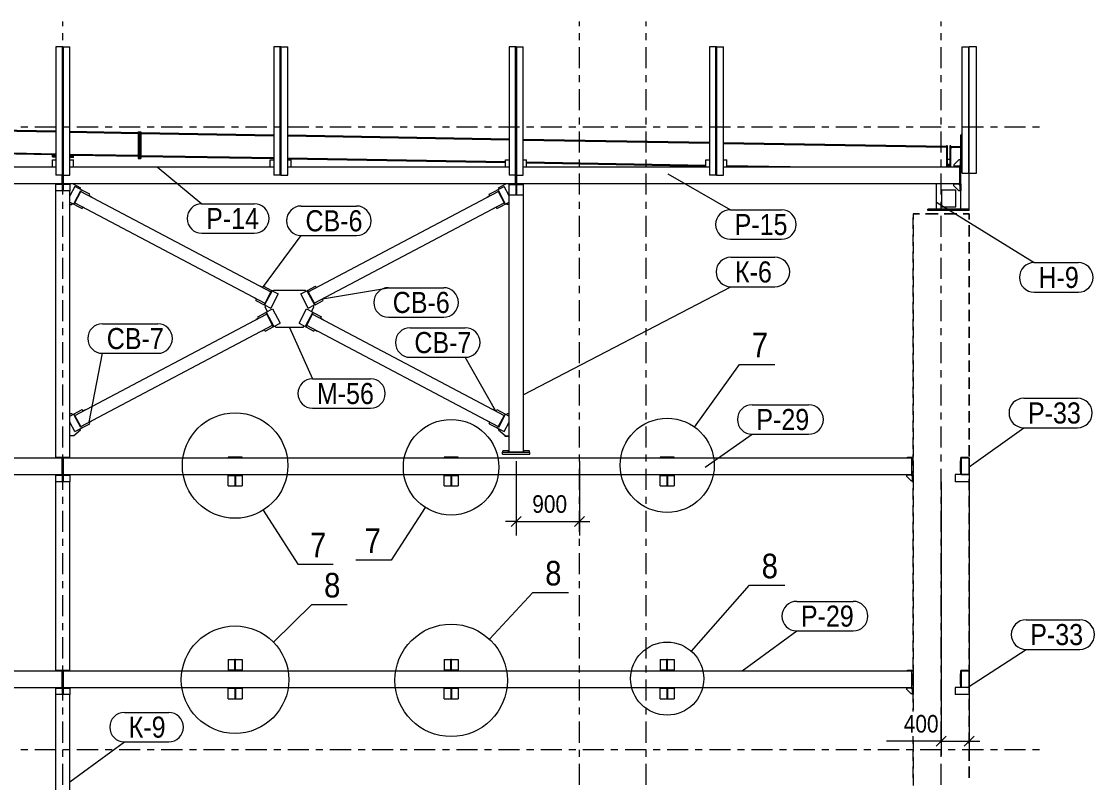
# Model space of a CAD drawing. Header units: millimetres. Extents: x -423 to 766, y -621 to 220.
# Drawn here: x -165.8 to -13.1, y -424.9 to -316.6 of the extents above; entities that cross this region are included whole.
import ezdxf

# ---------------------------------------------------------------- set-up
doc = ezdxf.new("R2010")
doc.units = ezdxf.units.MM
doc.linetypes.add('XKITLINE00', pattern=[0])
doc.linetypes.add('XKITLINE03', pattern=[6, 3, -1, 1, -1])
for name, color, linetype, lineweight in [('DetailSymbol', 3, 'Continuous', 0), ('Part', 2, 'Continuous', 0), ('PartMark', 3, 'Continuous', 0), ('ReferenceModel', 1, 'Continuous', 0), ('S-GRID', 1, 'Continuous', 0), ('Z-DIMENSIONS', 1, 'Continuous', 0), ('Текст', 3, 'Continuous', 0)]:
    doc.layers.add(name, color=color, linetype=linetype, lineweight=lineweight)
doc.styles.add('GOST type A', font='ARIAL.TTF')

msp = doc.modelspace()

# ---------------------------------------------------------------- linework, layer by layer
at = {"layer": 'DetailSymbol', "linetype": 'XKITLINE00', "lineweight": 0}
for p, q in [((-70, -374.32), (-63.61, -365.39)), ((-63.61, -365.39), (-58.56, -365.39)), ((-131.38, -386.13), (-126.48, -393.85)), ((-108.33, -385.75), (-113.16, -393.25)), ((-126.48, -393.85), (-121.43, -393.85)), ((-113.16, -393.25), (-118.21, -393.25)), ((-70.46, -406.22), (-62.2, -396.84)), ((-62.2, -396.84), (-57.15, -396.84)), ((-99.2, -404.51), (-93.01, -397.86)), ((-93.01, -397.86), (-87.96, -397.86)), ((-129.94, -404.92), (-124.48, -399.57)), ((-124.48, -399.57), (-119.43, -399.57))]:
    msp.add_line(p, q, dxfattribs=at)
for centre, radius in [((-135.4, -379.8), 7.5), ((-104.65, -380.04), 6.8), ((-73.9, -379.76), 6.7), ((-135.4, -410.27), 7.65), ((-104.65, -410.37), 8), ((-73.9, -410.12), 5.2)]:
    msp.add_circle(centre, radius, dxfattribs=at)
at = {"layer": 'Part', "linetype": 'XKITLINE00', "lineweight": 0}
for p, q in [((-159.9, -320.19), (-160.9, -320.19)), ((-160.9, -320.19), (-160.9, -338.49)), ((-159.98, -338.49), (-159.98, -320.19)), ((-159.9, -320.19), (-159.9, -338.49)), ((-159.9, -338.49), (-159.9, -320.19)), ((-159.9, -320.19), (-158.9, -320.19)), ((-159.82, -338.49), (-159.82, -320.19)), ((-158.9, -338.49), (-158.9, -320.19)), ((-128.9, -320.19), (-129.9, -320.19)), ((-129.9, -320.19), (-129.9, -338.49)), ((-128.98, -338.49), (-128.98, -320.19)), ((-128.9, -338.49), (-128.9, -320.19)), ((-128.9, -320.19), (-127.9, -320.19)), ((-128.9, -320.19), (-128.9, -338.49)), ((-128.82, -338.49), (-128.82, -320.19)), ((-127.9, -338.49), (-127.9, -320.19)), ((-95.4, -320.19), (-96.4, -320.19)), ((-96.4, -320.19), (-96.4, -338.49)), ((-95.48, -338.49), (-95.48, -320.19)), ((-95.4, -338.49), (-95.4, -320.19)), ((-95.4, -320.19), (-94.4, -320.19)), ((-95.4, -320.19), (-95.4, -338.49)), ((-95.32, -338.49), (-95.32, -320.19)), ((-94.4, -338.49), (-94.4, -320.19)), ((-66.9, -320.19), (-67.9, -320.19)), ((-67.9, -320.19), (-67.9, -338.49)), ((-66.98, -338.49), (-66.98, -320.19)), ((-66.9, -338.49), (-66.9, -320.19)), ((-66.9, -320.19), (-65.9, -320.19)), ((-66.9, -320.19), (-66.9, -338.49)), ((-66.82, -338.49), (-66.82, -320.19)), ((-65.9, -338.49), (-65.9, -320.19)), ((-31.9, -338.19), (-31.9, -320.19)), ((-31.9, -320.19), (-30.9, -320.19)), ((-30.98, -338.19), (-30.98, -320.19)), ((-30.9, -338.19), (-30.9, -320.19)), ((-29.9, -320.19), (-30.9, -320.19)), ((-29.9, -338.19), (-29.9, -320.19)), ((-189.9, -331.61), (-160.9, -332.16)), ((-189.9, -331.75), (-160.9, -332.3)), ((-158.9, -332.2), (-149.2, -332.38)), ((-158.9, -332.34), (-149.2, -332.52)), ((-149.2, -332.28), (-149.21, -336.08)), ((-149.2, -332.28), (-149, -332.28)), ((-149, -332.28), (-149.01, -336.08)), ((-149, -332.28), (-149.01, -336.08)), ((-149, -332.28), (-148.8, -332.28)), ((-148.8, -332.28), (-148.81, -336.08)), ((-148.8, -332.39), (-129.9, -332.71)), ((-148.8, -332.53), (-129.9, -332.85)), ((-127.9, -332.75), (-96.4, -333.29)), ((-127.9, -332.89), (-96.4, -333.43)), ((-32.1, -343.29), (-32.1, -332.73)), ((-32.1, -332.73), (-31.9, -332.73)), ((-31.9, -332.69), (-32.05, -332.69)), ((-32.05, -332.69), (-32.05, -332.73)), ((-159.9, -332.95), (-159.9, -332.94)), ((-95.4, -333.83), (-95.4, -333.82)), ((-94.4, -333.33), (-67.9, -333.78)), ((-94.4, -333.47), (-67.9, -333.92)), ((-65.9, -333.82), (-34.16, -334.36)), ((-65.9, -333.96), (-34.16, -334.5)), ((-34, -334.29), (-34.16, -334.29)), ((-34.16, -334.29), (-34.16, -337.29)), ((-34, -337.29), (-34, -334.29)), ((-33.52, -334.29), (-33.68, -334.29)), ((-33.68, -334.29), (-33.68, -337.29)), ((-33.52, -337.29), (-33.52, -334.29)), ((-33.52, -334.39), (-32.1, -334.39)), ((-189.9, -334.87), (-160.9, -335.42)), ((-189.9, -335.01), (-161.4, -335.55)), ((-161.4, -335.71), (-161.4, -335.55)), ((-161.4, -335.55), (-160.9, -335.56)), ((-161.4, -335.71), (-161.4, -335.71)), ((-161.4, -335.87), (-161.4, -335.71)), ((-161.4, -335.71), (-160.9, -335.72)), ((-161.4, -335.87), (-160.9, -335.88)), ((-158.9, -335.46), (-149.21, -335.64)), ((-158.9, -335.6), (-158.4, -335.61)), ((-158.9, -335.76), (-158.4, -335.77)), ((-158.9, -335.92), (-158.4, -335.93)), ((-158.41, -335.77), (-158.4, -335.61)), ((-158.4, -335.61), (-149.21, -335.78)), ((-158.4, -335.93), (-158.4, -335.77)), ((-148.81, -335.65), (-129.9, -335.97)), ((-148.81, -335.79), (-129.9, -336.11)), ((-33.52, -334.67), (-33.32, -334.47)), ((-33.52, -334.47), (-32.1, -334.47)), ((-189.9, -337.29), (-160.9, -337.29)), ((-161.4, -336.29), (-160.9, -336.29)), ((-161.4, -337.29), (-161.4, -336.29)), ((-161.4, -337.29), (-160.9, -337.29)), ((-158.9, -336.29), (-158.4, -336.29)), ((-158.9, -337.29), (-158.4, -337.29)), ((-158.9, -337.29), (-129.9, -337.29)), ((-158.4, -337.29), (-158.4, -336.29)), ((-149.21, -336.08), (-149.01, -336.08)), ((-149.01, -336.08), (-148.81, -336.08)), ((-130.4, -336.29), (-129.9, -336.29)), ((-130.4, -337.29), (-130.4, -336.29)), ((-130.4, -337.29), (-129.9, -337.29)), ((-127.9, -336.01), (-96.9, -336.54)), ((-127.9, -336.15), (-96.9, -336.68)), ((-127.9, -336.29), (-127.4, -336.29)), ((-127.9, -337.29), (-96.4, -337.29)), ((-127.9, -337.29), (-127.4, -337.29)), ((-127.4, -337.29), (-127.4, -336.29)), ((-96.91, -337), (-96.9, -336.84)), ((-96.9, -337), (-96.91, -337)), ((-96.9, -336.29), (-96.4, -336.29)), ((-96.9, -337.29), (-96.9, -336.29)), ((-96.9, -336.84), (-96.9, -336.72)), ((-96.9, -336.84), (-96.9, -336.84)), ((-96.9, -336.84), (-96.9, -336.84)), ((-96.9, -337.29), (-96.4, -337.29)), ((-94.4, -336.29), (-93.9, -336.29)), ((-94.4, -337.29), (-67.9, -337.29)), ((-94.4, -337.29), (-93.9, -337.29)), ((-93.9, -337.29), (-93.9, -336.29)), ((-93.9, -336.59), (-68.4, -337.03)), ((-93.9, -336.73), (-68.4, -337.17)), ((-68.4, -336.29), (-67.9, -336.29)), ((-68.4, -337.29), (-68.4, -336.29)), ((-68.4, -337.29), (-67.9, -337.29)), ((-65.9, -336.29), (-65.4, -336.29)), ((-65.9, -337.29), (-65.4, -337.29)), ((-65.9, -337.29), (-32.24, -337.29)), ((-65.4, -337.29), (-65.4, -336.29)), ((-65.4, -337.09), (-53.4, -337.29)), ((-65.4, -337.23), (-61.52, -337.29)), ((-34, -336.19), (-33.68, -336.19)), ((-34, -337.29), (-34, -336.89)), ((-34, -336.89), (-33.92, -336.89)), ((-33.92, -336.89), (-33.76, -336.89)), ((-33.92, -336.89), (-33.92, -337.29)), ((-33.92, -337.29), (-33.92, -336.99)), ((-33.92, -336.99), (-33.76, -336.99)), ((-33.76, -337.29), (-33.76, -336.89)), ((-33.76, -336.89), (-33.68, -336.89)), ((-33.76, -336.99), (-33.76, -337.29)), ((-33.68, -336.89), (-33.68, -337.29)), ((-32.38, -336.29), (-33.1, -337.01)), ((-33.1, -337.01), (-33.1, -337.21)), ((-32.18, -337.21), (-33.1, -337.21)), ((-33.1, -337.21), (-33.1, -337.29)), ((-33.1, -337.29), (-32.1, -337.29)), ((-32.18, -336.29), (-32.38, -336.29)), ((-32.33, -337.21), (-32.18, -337.06)), ((-32.24, -339.69), (-32.24, -337.29)), ((-32.2, -337.34), (-32.24, -337.34)), ((-32.2, -339.64), (-32.2, -337.34)), ((-32.1, -336.29), (-32.18, -336.29)), ((-32.18, -336.29), (-32.18, -337.21)), ((-32.1, -337.29), (-32.1, -336.29)), ((-159.9, -338.49), (-160.9, -338.49)), ((-159.99, -339.69), (-159.99, -338.49)), ((-159.95, -338.49), (-159.95, -339.65)), ((-159.9, -338.49), (-158.9, -338.49)), ((-159.85, -338.49), (-159.85, -339.65)), ((-159.81, -339.69), (-159.81, -338.49)), ((-128.9, -338.49), (-129.9, -338.49)), ((-128.9, -338.49), (-127.9, -338.49)), ((-95.4, -338.49), (-96.4, -338.49)), ((-95.49, -339.69), (-95.49, -338.49)), ((-95.45, -338.49), (-95.45, -339.65)), ((-95.4, -338.49), (-94.4, -338.49)), ((-95.35, -338.49), (-95.35, -339.65)), ((-95.31, -339.69), (-95.31, -338.49)), ((-66.9, -338.49), (-67.9, -338.49)), ((-66.9, -338.49), (-65.9, -338.49)), ((-32.2, -338.39), (-32.1, -338.39)), ((-31.9, -338.19), (-30.9, -338.19)), ((-30.9, -343.29), (-30.9, -338.19)), ((-30.9, -338.19), (-29.9, -338.19)), ((-159.99, -339.69), (-231.81, -339.69)), ((-160.9, -340.69), (-160.9, -339.69)), ((-160.9, -339.77), (-158.9, -339.77)), ((-159.95, -339.65), (-159.99, -339.65)), ((-159.99, -339.69), (-159.81, -339.69)), ((-159.95, -340.57), (-159.95, -339.77)), ((-159.95, -339.97), (-159.85, -339.97)), ((-159.85, -340.57), (-159.95, -340.57)), ((-159.85, -339.65), (-159.81, -339.65)), ((-159.85, -339.77), (-159.85, -340.57)), ((-95.49, -339.69), (-159.81, -339.69)), ((-158.9, -339.69), (-158.9, -340.69)), ((-158.19, -340.07), (-158.9, -341.42)), ((-158.45, -339.69), (-157.39, -340.27)), ((-156.08, -341.18), (-158.19, -340.07)), ((-157.48, -340.45), (-157.39, -340.27)), ((-99.22, -341.18), (-97.12, -340.07)), ((-97.92, -340.27), (-96.86, -339.69)), ((-97.82, -340.44), (-97.92, -340.27)), ((-96.4, -341.42), (-97.12, -340.07)), ((-96.4, -341.29), (-96.4, -339.69)), ((-96.4, -339.79), (-94.4, -339.79)), ((-95.45, -339.65), (-95.49, -339.65)), ((-95.49, -339.69), (-95.31, -339.69)), ((-95.45, -339.79), (-95.45, -341.29)), ((-95.45, -339.79), (-95.35, -339.79)), ((-95.45, -340.09), (-95.35, -340.09)), ((-95.35, -339.65), (-95.31, -339.65)), ((-95.35, -339.79), (-95.35, -341.29)), ((-32.24, -339.69), (-95.31, -339.69)), ((-94.4, -339.69), (-94.4, -341.29)), ((-35.58, -343.29), (-35.58, -339.69)), ((-33.1, -339.77), (-33.1, -339.69)), ((-33.1, -339.69), (-32.1, -339.69)), ((-32.18, -339.77), (-33.1, -339.77)), ((-33.1, -339.97), (-33.1, -339.77)), ((-32.38, -340.69), (-33.1, -339.97)), ((-32.18, -339.92), (-32.33, -339.77)), ((-32.24, -339.64), (-32.2, -339.64)), ((-32.18, -340.69), (-32.18, -339.77)), ((-32.1, -339.69), (-32.1, -340.69)), ((-158.9, -340.69), (-160.9, -340.69)), ((-160.9, -378.61), (-160.9, -340.69)), ((-158.9, -378.61), (-158.9, -340.69)), ((-158.31, -342.44), (-157.37, -340.67)), ((-158.24, -342.48), (-157.3, -340.71)), ((-157.37, -340.67), (-157.3, -340.71)), ((-157.35, -340.8), (-130.32, -355.09)), ((-156.2, -341.41), (-156.18, -341.37)), ((-156.18, -341.37), (-156.08, -341.18)), ((-156.18, -341.37), (-155.83, -341.56)), ((-155.83, -341.56), (-155.85, -341.59)), ((-124.98, -355.09), (-97.95, -340.8)), ((-99.12, -341.37), (-99.48, -341.56)), ((-99.46, -341.59), (-99.48, -341.56)), ((-99.12, -341.37), (-99.22, -341.18)), ((-99.1, -341.4), (-99.12, -341.37)), ((-97.93, -340.67), (-98, -340.71)), ((-98, -340.71), (-97.07, -342.48)), ((-97.93, -340.67), (-97, -342.44)), ((-96.4, -341.29), (-95.45, -341.29)), ((-96.4, -377.89), (-96.4, -341.29)), ((-95.45, -341.29), (-95.35, -341.29)), ((-95.35, -341.29), (-94.4, -341.29)), ((-94.4, -341.29), (-94.4, -377.89)), ((-34.84, -340.59), (-34.84, -342.99)), ((-32.84, -340.59), (-34.84, -340.59)), ((-32.84, -342.99), (-32.84, -340.59)), ((-32.18, -340.69), (-32.38, -340.69)), ((-32.1, -340.69), (-32.18, -340.69)), ((-158.9, -342.3), (-157.16, -343.22)), ((-158.9, -342.66), (-158.65, -342.66)), ((-158.65, -342.66), (-158.55, -342.48)), ((-158.31, -342.44), (-158.24, -342.48)), ((-158.19, -342.39), (-131.16, -356.68)), ((-157.16, -343.22), (-157.06, -343.03)), ((-157.04, -343), (-157.06, -343.03)), ((-157.06, -343.03), (-156.71, -343.22)), ((-156.71, -343.22), (-156.69, -343.18)), ((-124.14, -356.68), (-97.11, -342.39)), ((-98.6, -343.22), (-98.62, -343.18)), ((-98.24, -343.03), (-98.6, -343.22)), ((-98.24, -343.03), (-98.26, -342.99)), ((-98.15, -343.22), (-98.24, -343.03)), ((-98.15, -343.22), (-96.4, -342.29)), ((-97, -342.44), (-97.07, -342.48)), ((-96.66, -342.65), (-96.75, -342.48)), ((-96.4, -342.65), (-96.66, -342.65)), ((-36.78, -343.49), (-36.78, -343.29)), ((-30.9, -343.29), (-36.78, -343.29)), ((-30.9, -343.49), (-36.78, -343.49)), ((-34.84, -342.99), (-32.84, -342.99)), ((-32.1, -343.29), (-30.9, -343.29)), ((-30.9, -343.49), (-30.9, -343.29)), ((-131.83, -354.3), (-131.81, -354.26)), ((-131.45, -354.45), (-131.81, -354.26)), ((-131.45, -354.45), (-131.35, -354.26)), ((-131.35, -354.26), (-130.21, -354.87)), ((-125.1, -354.87), (-123.95, -354.26)), ((-123.85, -354.45), (-123.95, -354.26)), ((-123.85, -354.45), (-123.5, -354.26)), ((-123.5, -354.26), (-123.48, -354.3)), ((-131.47, -354.48), (-131.45, -354.45)), ((-130.21, -354.87), (-131.28, -356.9)), ((-130.13, -354.91), (-131.21, -356.94)), ((-129.25, -355.37), (-130.33, -357.41)), ((-130.13, -354.91), (-130.21, -354.87)), ((-130.13, -354.91), (-129.25, -355.37)), ((-129.96, -355), (-129.86, -354.82)), ((-129.86, -354.82), (-125.44, -354.82)), ((-126.05, -355.37), (-125.17, -354.91)), ((-124.98, -357.41), (-126.05, -355.37)), ((-125.35, -355), (-125.44, -354.82)), ((-125.1, -354.87), (-125.17, -354.91)), ((-125.17, -354.91), (-124.09, -356.94)), ((-125.1, -354.87), (-124.02, -356.9)), ((-123.83, -354.48), (-123.85, -354.45)), ((-132.69, -355.92), (-132.67, -355.89)), ((-132.33, -356.11), (-132.69, -355.92)), ((-132.43, -356.29), (-132.33, -356.11)), ((-132.43, -356.29), (-131.28, -356.9)), ((-132.33, -356.11), (-132.31, -356.07)), ((-131.21, -356.94), (-131.28, -356.9)), ((-131.21, -356.94), (-130.33, -357.41)), ((-131.13, -357.21), (-131.03, -357.03)), ((-131.13, -357.23), (-131.13, -357.21)), ((-130.78, -357.88), (-131.13, -357.23)), ((-124.98, -357.41), (-124.09, -356.94)), ((-124.52, -357.88), (-124.18, -357.23)), ((-124.18, -357.21), (-124.27, -357.03)), ((-124.18, -357.23), (-124.18, -357.21)), ((-124.02, -356.9), (-124.09, -356.94)), ((-124.02, -356.9), (-122.87, -356.29)), ((-122.99, -356.07), (-122.97, -356.11)), ((-122.97, -356.11), (-122.62, -355.92)), ((-122.87, -356.29), (-122.97, -356.11)), ((-122.62, -355.92), (-122.64, -355.89)), ((-158.19, -372.65), (-130.92, -358.23)), ((-132.08, -358.8), (-132.44, -358.99)), ((-132.18, -358.61), (-131.03, -358.01)), ((-132.08, -358.8), (-132.18, -358.61)), ((-132.06, -358.84), (-132.08, -358.8)), ((-130.96, -357.97), (-131.03, -358.01)), ((-131.03, -358.01), (-129.96, -360.04)), ((-130.96, -357.97), (-130.08, -357.5)), ((-130.96, -357.97), (-129.89, -360)), ((-130.08, -357.5), (-129, -359.54)), ((-126.3, -359.54), (-125.23, -357.5)), ((-124.34, -357.97), (-125.42, -360)), ((-124.27, -358.01), (-125.35, -360.04)), ((-125.23, -357.5), (-124.34, -357.97)), ((-124.39, -358.23), (-97.11, -372.65)), ((-124.27, -358.01), (-124.34, -357.97)), ((-124.27, -358.01), (-123.12, -358.61)), ((-123.24, -358.84), (-123.22, -358.8)), ((-123.22, -358.8), (-123.12, -358.61)), ((-123.22, -358.8), (-122.87, -358.99)), ((-157.35, -374.24), (-130.07, -359.82)), ((-132.42, -359.02), (-132.44, -358.99)), ((-131.2, -360.46), (-131.22, -360.43)), ((-131.11, -360.65), (-129.96, -360.04)), ((-129.89, -360), (-129.96, -360.04)), ((-129.89, -360), (-129, -359.54)), ((-129.59, -360.13), (-129.71, -359.91)), ((-125.71, -360.13), (-129.59, -360.13)), ((-126.3, -359.54), (-125.42, -360)), ((-125.71, -360.13), (-125.6, -359.91)), ((-125.35, -360.04), (-125.42, -360)), ((-125.35, -360.04), (-124.2, -360.65)), ((-125.23, -359.82), (-97.95, -374.24)), ((-124.08, -360.43), (-124.1, -360.46)), ((-122.87, -358.99), (-122.89, -359.02)), ((-131.56, -360.65), (-131.58, -360.61)), ((-131.2, -360.46), (-131.56, -360.65)), ((-131.11, -360.65), (-131.2, -360.46)), ((-124.2, -360.65), (-124.1, -360.46)), ((-124.1, -360.46), (-123.75, -360.65)), ((-123.75, -360.65), (-123.73, -360.61)), ((-158.9, -372.75), (-157.16, -371.82)), ((-158.9, -372.39), (-158.65, -372.39)), ((-158.55, -372.56), (-158.65, -372.39)), ((-158.31, -372.6), (-158.24, -372.56)), ((-157.37, -374.37), (-158.31, -372.6)), ((-157.3, -374.33), (-158.24, -372.56)), ((-157.06, -372.01), (-157.16, -371.82)), ((-157.06, -372.01), (-156.71, -371.82)), ((-157.04, -372.04), (-157.06, -372.01)), ((-156.71, -371.82), (-156.69, -371.86)), ((-98.62, -371.86), (-98.6, -371.82)), ((-98.24, -372.01), (-98.6, -371.82)), ((-98.26, -372.05), (-98.24, -372.01)), ((-98.24, -372.01), (-98.15, -371.82)), ((-98.15, -371.82), (-96.4, -372.75)), ((-97.07, -372.56), (-98, -374.33)), ((-97, -372.6), (-97.93, -374.37)), ((-97, -372.6), (-97.07, -372.56)), ((-96.75, -372.56), (-96.66, -372.39)), ((-96.66, -372.39), (-96.4, -372.39)), ((-158.19, -374.97), (-158.9, -373.62)), ((-158.19, -374.97), (-156.08, -373.86)), ((-156.2, -373.64), (-156.18, -373.67)), ((-156.18, -373.67), (-155.83, -373.48)), ((-156.08, -373.86), (-156.18, -373.67)), ((-155.83, -373.48), (-155.85, -373.45)), ((-99.48, -373.48), (-99.46, -373.45)), ((-99.12, -373.67), (-99.48, -373.48)), ((-99.22, -373.86), (-99.12, -373.67)), ((-99.22, -373.86), (-97.12, -374.97)), ((-99.12, -373.67), (-99.1, -373.64)), ((-97.12, -374.97), (-96.4, -373.62)), ((-158.36, -375.57), (-158.9, -375.57)), ((-157.39, -374.77), (-158.36, -375.57)), ((-157.39, -374.77), (-157.48, -374.6)), ((-157.37, -374.37), (-157.3, -374.33)), ((-97.93, -374.37), (-98, -374.33)), ((-97.92, -374.77), (-97.82, -374.6)), ((-96.94, -375.57), (-97.92, -374.77)), ((-96.94, -375.65), (-96.94, -375.57)), ((-96.94, -375.57), (-96.4, -375.57)), ((-96.4, -375.65), (-96.94, -375.65)), ((-231.81, -378.69), (-159.99, -378.69)), ((-160.9, -378.69), (-160.9, -378.61)), ((-160.9, -378.61), (-158.9, -378.61)), ((-159.99, -378.69), (-159.81, -378.69)), ((-159.99, -381.09), (-159.99, -378.69)), ((-159.95, -378.73), (-159.99, -378.73)), ((-159.95, -381.05), (-159.95, -378.73)), ((-159.85, -378.73), (-159.85, -381.05)), ((-159.85, -378.73), (-159.81, -378.73)), ((-159.81, -381.09), (-159.81, -378.69)), ((-159.81, -378.69), (-39.1, -378.69)), ((-158.9, -378.69), (-158.9, -378.61)), ((-134.4, -378.61), (-136.4, -378.61)), ((-136.4, -378.61), (-136.4, -378.69)), ((-134.4, -378.69), (-134.4, -378.61)), ((-103.65, -378.61), (-105.65, -378.61)), ((-105.65, -378.61), (-105.65, -378.69)), ((-103.65, -378.69), (-103.65, -378.61)), ((-97.35, -378.19), (-97.35, -377.89)), ((-97.35, -377.89), (-93.45, -377.89)), ((-97.35, -378.19), (-93.45, -378.19)), ((-97.3, -377.89), (-97.3, -377.69)), ((-96.5, -377.69), (-97.3, -377.69)), ((-96.5, -377.89), (-96.5, -377.69)), ((-94.4, -377.89), (-96.4, -377.89)), ((-94.3, -377.89), (-94.3, -377.69)), ((-93.5, -377.69), (-94.3, -377.69)), ((-93.5, -377.89), (-93.5, -377.69)), ((-93.45, -378.19), (-93.45, -377.89)), ((-72.9, -378.61), (-74.9, -378.61)), ((-74.9, -378.61), (-74.9, -378.69)), ((-72.9, -378.69), (-72.9, -378.61)), ((-39.7, -378.69), (-39.7, -378.61)), ((-39.7, -378.61), (-38.9, -378.61)), ((-39.1, -378.69), (-38.9, -378.69)), ((-39.1, -381.09), (-39.1, -378.69)), ((-39.06, -378.73), (-39.1, -378.73)), ((-39.06, -381.05), (-39.06, -378.73)), ((-38.9, -378.69), (-38.9, -378.61)), ((-32.1, -378.61), (-31.1, -378.61)), ((-32.1, -378.61), (-32.1, -378.69)), ((-32.1, -378.69), (-31.1, -378.69)), ((-32.1, -379.14), (-32.1, -378.69)), ((-30.94, -378.73), (-32.06, -378.73)), ((-32.06, -378.73), (-32.06, -381.05)), ((-31.1, -378.61), (-31.1, -378.69)), ((-31.1, -378.69), (-30.9, -378.69)), ((-30.94, -381.05), (-30.94, -378.73)), ((-30.9, -378.69), (-30.9, -381.09)), ((-39.06, -379.14), (-38.9, -379.14)), ((-38.9, -379.14), (-38.9, -380.64)), ((-32.1, -379.14), (-32.18, -379.14)), ((-32.18, -379.14), (-32.18, -380.64)), ((-32.1, -380.64), (-32.1, -379.14)), ((-231.81, -381.09), (-159.99, -381.09)), ((-160.9, -382.09), (-160.9, -381.09)), ((-160.9, -381.17), (-158.9, -381.17)), ((-159.99, -381.05), (-159.95, -381.05)), ((-159.99, -381.09), (-159.81, -381.09)), ((-159.95, -381.97), (-159.95, -381.17)), ((-159.95, -381.37), (-159.85, -381.37)), ((-159.85, -381.05), (-159.81, -381.05)), ((-159.85, -381.17), (-159.85, -381.97)), ((-159.81, -381.09), (-39.1, -381.09)), ((-158.9, -381.09), (-158.9, -382.09)), ((-136.4, -382.69), (-136.4, -381.09)), ((-136.4, -381.19), (-134.4, -381.19)), ((-135.45, -381.19), (-135.45, -382.69)), ((-135.45, -381.19), (-135.35, -381.19)), ((-135.45, -381.49), (-135.35, -381.49)), ((-135.35, -381.19), (-135.35, -382.69)), ((-134.4, -381.09), (-134.4, -382.69)), ((-105.65, -382.69), (-105.65, -381.09)), ((-105.65, -381.19), (-103.65, -381.19)), ((-104.7, -381.19), (-104.7, -382.69)), ((-104.7, -381.19), (-104.6, -381.19)), ((-104.7, -381.49), (-104.6, -381.49)), ((-104.6, -381.19), (-104.6, -382.69)), ((-103.65, -381.09), (-103.65, -382.69)), ((-74.9, -382.69), (-74.9, -381.09)), ((-74.9, -381.19), (-72.9, -381.19)), ((-73.95, -381.19), (-73.95, -382.69)), ((-73.95, -381.19), (-73.85, -381.19)), ((-73.95, -381.49), (-73.85, -381.49)), ((-73.85, -381.19), (-73.85, -382.69)), ((-72.9, -381.09), (-72.9, -382.69)), ((-39.9, -381.17), (-39.9, -381.09)), ((-39.9, -381.09), (-38.9, -381.09)), ((-38.98, -381.17), (-39.9, -381.17)), ((-39.78, -381.37), (-39.78, -381.17)), ((-39.18, -381.97), (-39.78, -381.37)), ((-38.98, -381.37), (-39.18, -381.17)), ((-39.1, -381.05), (-39.06, -381.05)), ((-39.06, -380.64), (-38.9, -380.64)), ((-38.98, -382.09), (-38.98, -381.17)), ((-38.9, -381.09), (-38.9, -382.09)), ((-30.9, -381.09), (-32.9, -381.09)), ((-32.9, -381.09), (-32.9, -382.09)), ((-32.18, -380.64), (-32.1, -380.64)), ((-32.1, -381.09), (-32.1, -380.64)), ((-32.06, -381.05), (-30.94, -381.05)), ((-30.9, -381.09), (-30.9, -382.09)), ((-158.9, -382.09), (-160.9, -382.09)), ((-160.9, -408.91), (-160.9, -382.09)), ((-159.85, -381.97), (-159.95, -381.97)), ((-158.9, -408.91), (-158.9, -382.09)), ((-136.4, -382.69), (-135.45, -382.69)), ((-135.45, -382.69), (-135.35, -382.69)), ((-135.35, -382.69), (-134.4, -382.69)), ((-105.65, -382.69), (-104.7, -382.69)), ((-104.7, -382.69), (-104.6, -382.69)), ((-104.6, -382.69), (-103.65, -382.69)), ((-74.9, -382.69), (-73.95, -382.69)), ((-73.95, -382.69), (-73.85, -382.69)), ((-73.85, -382.69), (-72.9, -382.69)), ((-38.98, -381.97), (-39.18, -381.97)), ((-38.9, -382.09), (-38.98, -382.09)), ((-30.9, -382.09), (-32.9, -382.09)), ((-136.4, -407.39), (-136.4, -408.99)), ((-136.4, -407.39), (-135.45, -407.39)), ((-135.35, -407.39), (-135.45, -407.39)), ((-135.45, -408.89), (-135.45, -407.39)), ((-135.35, -408.89), (-135.35, -407.39)), ((-135.35, -407.39), (-134.4, -407.39)), ((-134.4, -407.39), (-134.4, -408.99)), ((-105.65, -407.39), (-105.65, -408.99)), ((-105.65, -407.39), (-104.7, -407.39)), ((-104.6, -407.39), (-104.7, -407.39)), ((-104.7, -408.89), (-104.7, -407.39)), ((-104.6, -407.39), (-103.65, -407.39)), ((-104.6, -408.89), (-104.6, -407.39)), ((-103.65, -407.39), (-103.65, -408.99)), ((-74.9, -407.39), (-74.9, -408.99)), ((-74.9, -407.39), (-73.95, -407.39)), ((-73.85, -407.39), (-73.95, -407.39)), ((-73.95, -408.89), (-73.95, -407.39)), ((-73.85, -407.39), (-72.9, -407.39)), ((-73.85, -408.89), (-73.85, -407.39)), ((-72.9, -407.39), (-72.9, -408.99)), ((-231.81, -408.99), (-159.99, -408.99)), ((-160.9, -408.99), (-160.9, -408.91)), ((-160.9, -408.91), (-158.9, -408.91)), ((-159.99, -411.39), (-159.99, -408.99)), ((-159.99, -408.99), (-159.81, -408.99)), ((-159.95, -409.03), (-159.99, -409.03)), ((-159.95, -411.35), (-159.95, -409.03)), ((-159.85, -409.03), (-159.85, -411.35)), ((-159.85, -409.03), (-159.81, -409.03)), ((-159.81, -411.39), (-159.81, -408.99)), ((-159.81, -408.99), (-39.1, -408.99)), ((-158.9, -408.99), (-158.9, -408.91)), ((-136.4, -408.89), (-134.4, -408.89)), ((-135.45, -408.59), (-135.35, -408.59)), ((-135.35, -408.89), (-135.45, -408.89)), ((-105.65, -408.89), (-103.65, -408.89)), ((-104.7, -408.59), (-104.6, -408.59)), ((-104.6, -408.89), (-104.7, -408.89)), ((-74.9, -408.89), (-72.9, -408.89)), ((-73.95, -408.59), (-73.85, -408.59)), ((-73.85, -408.89), (-73.95, -408.89)), ((-39.7, -408.99), (-39.7, -408.91)), ((-39.7, -408.91), (-38.9, -408.91)), ((-39.1, -411.39), (-39.1, -408.99)), ((-39.1, -408.99), (-38.9, -408.99)), ((-39.06, -409.03), (-39.1, -409.03)), ((-39.06, -411.35), (-39.06, -409.03)), ((-38.9, -408.99), (-38.9, -408.91)), ((-32.1, -408.91), (-31.1, -408.91)), ((-32.1, -408.91), (-32.1, -408.99)), ((-32.1, -408.99), (-31.1, -408.99)), ((-32.1, -409.44), (-32.1, -408.99)), ((-30.94, -409.03), (-32.06, -409.03)), ((-32.06, -409.03), (-32.06, -411.35)), ((-31.1, -408.91), (-31.1, -408.99)), ((-31.1, -408.99), (-30.9, -408.99)), ((-30.94, -411.35), (-30.94, -409.03)), ((-30.9, -408.99), (-30.9, -411.39)), ((-39.06, -409.44), (-38.9, -409.44)), ((-38.9, -409.44), (-38.9, -410.94)), ((-32.1, -409.44), (-32.18, -409.44)), ((-32.18, -409.44), (-32.18, -410.94)), ((-32.1, -410.94), (-32.1, -409.44)), ((-231.81, -411.39), (-159.99, -411.39)), ((-160.9, -412.39), (-160.9, -411.39)), ((-160.9, -411.47), (-158.9, -411.47)), ((-159.99, -411.35), (-159.95, -411.35)), ((-159.99, -411.39), (-159.81, -411.39)), ((-159.95, -412.27), (-159.95, -411.47)), ((-159.95, -411.67), (-159.85, -411.67)), ((-159.85, -412.27), (-159.95, -412.27)), ((-159.85, -411.35), (-159.81, -411.35)), ((-159.85, -411.47), (-159.85, -412.27)), ((-159.81, -411.39), (-39.1, -411.39)), ((-158.9, -411.39), (-158.9, -412.39)), ((-136.4, -412.99), (-136.4, -411.39)), ((-136.4, -411.49), (-134.4, -411.49)), ((-135.45, -411.49), (-135.45, -412.99)), ((-135.45, -411.49), (-135.35, -411.49)), ((-135.45, -411.79), (-135.35, -411.79)), ((-135.35, -411.49), (-135.35, -412.99)), ((-134.4, -411.39), (-134.4, -412.99)), ((-105.65, -412.99), (-105.65, -411.39)), ((-105.65, -411.49), (-103.65, -411.49)), ((-104.7, -411.49), (-104.7, -412.99)), ((-104.7, -411.49), (-104.6, -411.49)), ((-104.7, -411.79), (-104.6, -411.79)), ((-104.6, -411.49), (-104.6, -412.99)), ((-103.65, -411.39), (-103.65, -412.99)), ((-74.9, -412.99), (-74.9, -411.39)), ((-74.9, -411.49), (-72.9, -411.49)), ((-73.95, -411.49), (-73.95, -412.99)), ((-73.95, -411.49), (-73.85, -411.49)), ((-73.95, -411.79), (-73.85, -411.79)), ((-73.85, -411.49), (-73.85, -412.99)), ((-72.9, -411.39), (-72.9, -412.99)), ((-39.9, -411.47), (-39.9, -411.39)), ((-39.9, -411.39), (-38.9, -411.39)), ((-38.98, -411.47), (-39.9, -411.47)), ((-39.78, -411.67), (-39.78, -411.47)), ((-39.18, -412.27), (-39.78, -411.67)), ((-38.98, -411.67), (-39.18, -411.47)), ((-38.98, -412.27), (-39.18, -412.27)), ((-39.1, -411.35), (-39.06, -411.35)), ((-39.06, -410.94), (-38.9, -410.94)), ((-38.98, -412.39), (-38.98, -411.47)), ((-38.9, -411.39), (-38.9, -412.39)), ((-30.9, -411.39), (-32.9, -411.39)), ((-32.9, -411.39), (-32.9, -412.39)), ((-32.18, -410.94), (-32.1, -410.94)), ((-32.1, -411.39), (-32.1, -410.94)), ((-32.06, -411.35), (-30.94, -411.35)), ((-30.9, -411.39), (-30.9, -412.39)), ((-158.9, -412.39), (-160.9, -412.39)), ((-160.9, -437.39), (-160.9, -412.39)), ((-158.9, -437.39), (-158.9, -412.39)), ((-136.4, -412.99), (-135.45, -412.99)), ((-135.45, -412.99), (-135.35, -412.99)), ((-135.35, -412.99), (-134.4, -412.99)), ((-105.65, -412.99), (-104.7, -412.99)), ((-104.7, -412.99), (-104.6, -412.99)), ((-104.6, -412.99), (-103.65, -412.99)), ((-74.9, -412.99), (-73.95, -412.99)), ((-73.95, -412.99), (-73.85, -412.99)), ((-73.85, -412.99), (-72.9, -412.99)), ((-38.9, -412.39), (-38.98, -412.39)), ((-30.9, -412.39), (-32.9, -412.39))]:
    msp.add_line(p, q, dxfattribs=at)
at = {"layer": 'PartMark', "linetype": 'XKITLINE00', "lineweight": 0}
for p, q in [((-146.49, -337.3), (-140.12, -342.54)), ((-73.83, -338.28), (-64.9, -343.39)), ((-140.12, -342.54), (-132.67, -342.54)), ((-125.98, -342.86), (-118.13, -342.86)), ((-64.9, -343.39), (-57.64, -343.39)), ((-35.58, -342.31), (-21.66, -350.92)), ((-140.12, -346.74), (-132.67, -346.74)), ((-131.48, -354.48), (-125.98, -347.06)), ((-125.98, -347.06), (-118.13, -347.06)), ((-64.9, -347.59), (-57.64, -347.59)), ((-64.84, -350.14), (-58.56, -350.14)), ((-21.66, -350.92), (-15.38, -350.92)), ((-122.97, -356.06), (-113.56, -354.48)), ((-113.56, -354.48), (-105.71, -354.48)), ((-94.41, -369.71), (-64.84, -354.34)), ((-64.84, -354.34), (-58.56, -354.34)), ((-21.66, -355.12), (-15.38, -355.12)), ((-113.56, -358.68), (-105.71, -358.68)), ((-154.26, -359.62), (-146.41, -359.62)), ((-110.48, -360.19), (-102.64, -360.19)), ((-156.18, -373.62), (-154.26, -363.82)), ((-154.26, -363.82), (-146.41, -363.82)), ((-110.48, -364.39), (-102.64, -364.39)), ((-98.27, -372.05), (-102.64, -364.39)), ((-23.15, -370.21), (-15.5, -370.21)), ((-61.81, -371.14), (-53.77, -371.14)), ((-68.49, -380.01), (-61.81, -375.34)), ((-61.81, -375.34), (-53.77, -375.34)), ((-30.93, -379.98), (-23.15, -374.41)), ((-23.15, -374.41), (-15.5, -374.41)), ((-55.47, -399.12), (-47.43, -399.12)), ((-22.83, -401.75), (-15.18, -401.75)), ((-63.25, -409), (-55.47, -403.32)), ((-55.47, -403.32), (-47.43, -403.32)), ((-31.14, -411.39), (-22.83, -405.95)), ((-22.83, -405.95), (-15.18, -405.95)), ((-151.13, -414.92), (-144.85, -414.92)), ((-158.91, -424.79), (-151.13, -419.12)), ((-151.13, -419.12), (-144.85, -419.12))]:
    msp.add_line(p, q, dxfattribs=at)
for centre, start, end in [((-140.12, -344.64), 90, 270), ((-132.67, -344.64), 270, 90), ((-125.98, -344.96), 90, 270), ((-118.13, -344.96), 270, 90), ((-64.9, -345.49), 90, 270), ((-57.64, -345.49), 270, 90), ((-64.84, -352.24), 90, 270), ((-58.56, -352.24), 270, 90), ((-21.66, -353.02), 90, 270), ((-15.38, -353.02), 270, 90), ((-113.56, -356.58), 90, 270), ((-105.71, -356.58), 270, 90), ((-154.26, -361.72), 90, 270), ((-146.41, -361.72), 270, 90), ((-110.48, -362.29), 90, 270), ((-102.64, -362.29), 270, 90), ((-23.15, -372.31), 90, 270), ((-15.5, -372.31), 270, 90), ((-61.81, -373.24), 90, 270), ((-53.77, -373.24), 270, 90), ((-55.47, -401.22), 90, 270), ((-47.43, -401.22), 270, 90), ((-22.83, -403.85), 90, 270), ((-15.18, -403.85), 270, 90), ((-151.13, -417.02), 90, 270), ((-144.85, -417.02), 270, 90)]:
    msp.add_arc(centre, 2.1, start, end, dxfattribs=at)
at = {"layer": 'ReferenceModel', "linetype": 'XKITLINE00', "lineweight": 0}
for p, q in [((-38.9, -343.99), (-38.9, -344.8)), ((-38.9, -343.99), (-38.01, -343.99)), ((-38.01, -343.99), (-38.9, -343.99)), ((-38.9, -343.99), (-38.01, -343.99)), ((-38.9, -343.99), (-38.9, -344.8)), ((-38.9, -346.11), (-38.9, -344.5)), ((-37.12, -343.99), (-35.35, -343.99)), ((-35.35, -343.99), (-37.12, -343.99)), ((-37.12, -343.99), (-35.35, -343.99)), ((-34.46, -343.99), (-32.68, -343.99)), ((-32.68, -343.99), (-34.46, -343.99)), ((-34.46, -343.99), (-32.68, -343.99)), ((-31.79, -343.99), (-30.9, -343.99)), ((-30.9, -343.99), (-31.79, -343.99)), ((-31.79, -343.99), (-30.9, -343.99)), ((-30.9, -344.8), (-30.9, -343.99)), ((-30.9, -343.99), (-30.9, -344.8)), ((-30.9, -344.8), (-30.9, -343.99)), ((-38.9, -345.6), (-38.9, -347.2)), ((-38.9, -345.6), (-38.9, -347.2)), ((-30.9, -347.2), (-30.9, -345.6)), ((-30.9, -345.6), (-30.9, -347.2)), ((-30.9, -347.2), (-30.9, -345.6)), ((-38.9, -348.52), (-38.9, -346.91)), ((-38.9, -348), (-38.9, -349.61)), ((-38.9, -348), (-38.9, -349.61)), ((-30.9, -349.61), (-30.9, -348)), ((-30.9, -348), (-30.9, -349.61)), ((-30.9, -349.61), (-30.9, -348)), ((-38.9, -350.92), (-38.9, -349.32)), ((-38.9, -350.41), (-38.9, -352.02)), ((-38.9, -350.41), (-38.9, -352.02)), ((-30.9, -352.02), (-30.9, -350.41)), ((-30.9, -350.41), (-30.9, -352.02)), ((-30.9, -352.02), (-30.9, -350.41)), ((-38.9, -353.33), (-38.9, -351.72)), ((-38.9, -352.82), (-38.9, -354.42)), ((-38.9, -352.82), (-38.9, -354.42)), ((-38.9, -355.74), (-38.9, -354.13)), ((-30.9, -354.42), (-30.9, -352.82)), ((-30.9, -352.82), (-30.9, -354.42)), ((-30.9, -354.42), (-30.9, -352.82)), ((-38.9, -355.22), (-38.9, -356.83)), ((-38.9, -355.22), (-38.9, -356.83)), ((-30.9, -356.83), (-30.9, -355.22)), ((-30.9, -355.22), (-30.9, -356.83)), ((-30.9, -356.83), (-30.9, -355.22)), ((-38.9, -358.14), (-38.9, -356.54)), ((-38.9, -357.63), (-38.9, -359.24)), ((-38.9, -357.63), (-38.9, -359.24)), ((-30.9, -359.24), (-30.9, -357.63)), ((-30.9, -357.63), (-30.9, -359.24)), ((-30.9, -359.24), (-30.9, -357.63)), ((-38.9, -360.55), (-38.9, -358.94)), ((-38.9, -360.04), (-38.9, -361.64)), ((-38.9, -360.04), (-38.9, -361.64)), ((-30.9, -361.64), (-30.9, -360.04)), ((-30.9, -360.04), (-30.9, -361.64)), ((-30.9, -361.64), (-30.9, -360.04)), ((-38.9, -362.96), (-38.9, -361.35)), ((-38.9, -362.44), (-38.9, -364.05)), ((-38.9, -362.44), (-38.9, -364.05)), ((-30.9, -364.05), (-30.9, -362.44)), ((-30.9, -362.44), (-30.9, -364.05)), ((-30.9, -364.05), (-30.9, -362.44)), ((-38.9, -365.36), (-38.9, -363.76)), ((-38.9, -364.85), (-38.9, -366.46)), ((-38.9, -364.85), (-38.9, -366.46)), ((-30.9, -366.46), (-30.9, -364.85)), ((-30.9, -364.85), (-30.9, -366.46)), ((-30.9, -366.46), (-30.9, -364.85)), ((-38.9, -367.77), (-38.9, -366.16)), ((-38.9, -367.26), (-38.9, -368.86)), ((-38.9, -367.26), (-38.9, -368.86)), ((-30.9, -368.86), (-30.9, -367.26)), ((-30.9, -367.26), (-30.9, -368.86)), ((-30.9, -368.86), (-30.9, -367.26)), ((-38.9, -370.18), (-38.9, -368.57)), ((-38.9, -369.66), (-38.9, -371.27)), ((-38.9, -369.66), (-38.9, -371.27)), ((-38.9, -372.58), (-38.9, -370.98)), ((-30.9, -371.27), (-30.9, -369.66)), ((-30.9, -369.66), (-30.9, -371.27)), ((-30.9, -371.27), (-30.9, -369.66)), ((-38.9, -372.07), (-38.9, -373.68)), ((-38.9, -372.07), (-38.9, -373.68)), ((-30.9, -373.68), (-30.9, -372.07)), ((-30.9, -372.07), (-30.9, -373.68)), ((-30.9, -373.68), (-30.9, -372.07)), ((-38.9, -374.99), (-38.9, -373.38)), ((-38.9, -374.48), (-38.9, -376.08)), ((-38.9, -374.48), (-38.9, -376.08)), ((-30.9, -376.08), (-30.9, -374.48)), ((-30.9, -374.48), (-30.9, -376.08)), ((-30.9, -376.08), (-30.9, -374.48)), ((-38.9, -377.4), (-38.9, -375.79)), ((-38.9, -376.88), (-38.9, -378.49)), ((-38.9, -376.88), (-38.9, -378.49)), ((-30.9, -378.49), (-30.9, -376.88)), ((-30.9, -376.88), (-30.9, -378.49)), ((-30.9, -378.49), (-30.9, -376.88)), ((-38.9, -379.8), (-38.9, -378.2)), ((-38.9, -379.29), (-38.9, -380.9)), ((-38.9, -379.29), (-38.9, -380.9)), ((-30.9, -380.9), (-30.9, -379.29)), ((-30.9, -379.29), (-30.9, -380.9)), ((-30.9, -380.9), (-30.9, -379.29)), ((-38.9, -382.21), (-38.9, -380.6)), ((-38.9, -381.7), (-38.9, -383.3)), ((-38.9, -381.7), (-38.9, -383.3)), ((-30.9, -383.3), (-30.9, -381.7)), ((-30.9, -381.7), (-30.9, -383.3)), ((-30.9, -383.3), (-30.9, -381.7)), ((-38.9, -384.62), (-38.9, -383.01)), ((-38.9, -384.1), (-38.9, -385.71)), ((-38.9, -384.1), (-38.9, -385.71)), ((-30.9, -385.71), (-30.9, -384.1)), ((-30.9, -384.1), (-30.9, -385.71)), ((-30.9, -385.71), (-30.9, -384.1)), ((-38.9, -387.02), (-38.9, -385.42)), ((-38.9, -386.51), (-38.9, -388.12)), ((-38.9, -386.51), (-38.9, -388.12)), ((-38.9, -389.43), (-38.9, -387.82)), ((-30.9, -388.12), (-30.9, -386.51)), ((-30.9, -386.51), (-30.9, -388.12)), ((-30.9, -388.12), (-30.9, -386.51)), ((-38.9, -388.92), (-38.9, -390.52)), ((-38.9, -388.92), (-38.9, -390.52)), ((-30.9, -390.52), (-30.9, -388.92)), ((-30.9, -388.92), (-30.9, -390.52)), ((-30.9, -390.52), (-30.9, -388.92)), ((-38.9, -391.84), (-38.9, -390.23)), ((-38.9, -391.32), (-38.9, -392.93)), ((-38.9, -391.32), (-38.9, -392.93)), ((-30.9, -392.93), (-30.9, -391.32)), ((-30.9, -391.32), (-30.9, -392.93)), ((-30.9, -392.93), (-30.9, -391.32)), ((-38.9, -394.24), (-38.9, -392.64)), ((-38.9, -393.73), (-38.9, -395.34)), ((-38.9, -393.73), (-38.9, -395.34)), ((-30.9, -395.34), (-30.9, -393.73)), ((-30.9, -393.73), (-30.9, -395.34)), ((-30.9, -395.34), (-30.9, -393.73)), ((-38.9, -396.65), (-38.9, -395.04)), ((-38.9, -396.14), (-38.9, -397.74)), ((-38.9, -396.14), (-38.9, -397.74)), ((-30.9, -397.74), (-30.9, -396.14)), ((-30.9, -396.14), (-30.9, -397.74)), ((-30.9, -397.74), (-30.9, -396.14)), ((-38.9, -399.06), (-38.9, -397.45)), ((-38.9, -398.54), (-38.9, -400.15)), ((-38.9, -398.54), (-38.9, -400.15)), ((-30.9, -400.15), (-30.9, -398.54)), ((-30.9, -398.54), (-30.9, -400.15)), ((-30.9, -400.15), (-30.9, -398.54)), ((-38.9, -401.46), (-38.9, -399.86)), ((-38.9, -400.95), (-38.9, -402.56)), ((-38.9, -400.95), (-38.9, -402.56)), ((-30.9, -402.56), (-30.9, -400.95)), ((-30.9, -400.95), (-30.9, -402.56)), ((-30.9, -402.56), (-30.9, -400.95)), ((-38.9, -403.87), (-38.9, -402.26)), ((-38.9, -403.36), (-38.9, -404.96)), ((-38.9, -403.36), (-38.9, -404.96)), ((-38.9, -406.28), (-38.9, -404.67)), ((-30.9, -404.96), (-30.9, -403.36)), ((-30.9, -403.36), (-30.9, -404.96)), ((-30.9, -404.96), (-30.9, -403.36)), ((-38.9, -405.76), (-38.9, -407.37)), ((-38.9, -405.76), (-38.9, -407.37)), ((-30.9, -407.37), (-30.9, -405.76)), ((-30.9, -405.76), (-30.9, -407.37)), ((-30.9, -407.37), (-30.9, -405.76)), ((-38.9, -408.68), (-38.9, -407.08)), ((-38.9, -408.17), (-38.9, -409.78)), ((-38.9, -408.17), (-38.9, -409.78)), ((-30.9, -409.78), (-30.9, -408.17)), ((-30.9, -408.17), (-30.9, -409.78)), ((-30.9, -409.78), (-30.9, -408.17)), ((-38.9, -411.09), (-38.9, -409.49)), ((-38.9, -410.58), (-38.9, -412.18)), ((-38.9, -410.58), (-38.9, -412.18)), ((-30.9, -412.18), (-30.9, -410.58)), ((-30.9, -410.58), (-30.9, -412.18)), ((-30.9, -412.18), (-30.9, -410.58)), ((-38.9, -413.5), (-38.9, -411.89)), ((-38.9, -412.99), (-38.9, -414.59)), ((-38.9, -412.99), (-38.9, -414.59)), ((-30.9, -414.59), (-30.9, -412.99)), ((-30.9, -412.99), (-30.9, -414.59)), ((-30.9, -414.59), (-30.9, -412.99)), ((-38.9, -414.79), (-38.9, -414.3)), ((-30.9, -417), (-30.9, -415.39)), ((-30.9, -415.39), (-30.9, -417)), ((-30.9, -417), (-30.9, -415.39)), ((-38.9, -419.4), (-38.9, -418.29)), ((-30.9, -419.4), (-30.9, -417.8)), ((-30.9, -417.8), (-30.9, -419.4)), ((-30.9, -419.4), (-30.9, -417.8)), ((-38.9, -418.89), (-38.9, -420.5)), ((-38.9, -418.89), (-38.9, -420.5)), ((-38.9, -421.81), (-38.9, -420.21)), ((-38.9, -421.3), (-38.9, -422.9)), ((-38.9, -421.3), (-38.9, -422.9)), ((-30.9, -421.81), (-30.9, -420.21)), ((-30.9, -420.21), (-30.9, -421.81)), ((-30.9, -421.81), (-30.9, -420.21)), ((-38.9, -424.22), (-38.9, -422.61)), ((-30.9, -424.22), (-30.9, -422.61)), ((-30.9, -422.61), (-30.9, -424.22)), ((-30.9, -424.22), (-30.9, -422.61)), ((-38.9, -423.71), (-38.9, -425.31)), ((-38.9, -423.71), (-38.9, -425.31))]:
    msp.add_line(p, q, dxfattribs=at)
at = {"layer": 'S-GRID', "linetype": 'XKITLINE03', "lineweight": 0}
for p, q in [((-159.9, -473.24), (-159.9, -316.59)), ((-86.4, -473.24), (-86.4, -316.59)), ((-76.9, -473.24), (-76.9, -316.59)), ((-34.9, -473.24), (-34.9, -316.59)), ((-361.9, -331.59), (-19.9, -331.59)), ((-361.9, -420.19), (-19.9, -420.19))]:
    msp.add_line(p, q, dxfattribs=at)
at = {"layer": 'Z-DIMENSIONS', "linetype": 'XKITLINE00', "lineweight": 0}
for p, q in [((-95.4, -379.19), (-95.4, -389.77)), ((-86.4, -379.19), (-86.4, -389.77)), ((-34.9, -382.09), (-34.9, -421.04)), ((-30.9, -382.09), (-30.9, -421.04)), ((-95.4, -387.77), (-96.9, -387.77)), ((-94.69, -387.06), (-96.11, -388.48)), ((-95.4, -387.77), (-86.4, -387.77)), ((-85.69, -387.06), (-87.11, -388.48)), ((-86.4, -387.77), (-84.9, -387.77)), ((-34.19, -418.33), (-35.61, -419.75)), ((-30.19, -418.33), (-31.61, -419.75)), ((-34.9, -419.04), (-42.67, -419.04)), ((-34.9, -419.04), (-41.17, -419.04)), ((-34.9, -419.04), (-30.9, -419.04)), ((-30.9, -419.04), (-29.4, -419.04))]:
    msp.add_line(p, q, dxfattribs=at)
at = {"layer": 'Z-DIMENSIONS'}
for p in [(-95.4, -387.77), (-86.4, -387.77), (-34.9, -419.04), (-30.9, -419.04)]:
    msp.add_point(p, dxfattribs=at)
at = {"layer": 'Текст', "linetype": 'XKITLINE00', "lineweight": 0}
for p, q in [((-127.65, -360.13), (-124.36, -367.44)), ((-124.36, -367.44), (-116.12, -367.44)), ((-124.36, -371.64), (-116.12, -371.64))]:
    msp.add_line(p, q, dxfattribs=at)
for centre, start, end in [((-124.36, -369.54), 90, 270), ((-116.12, -369.54), 270, 90)]:
    msp.add_arc(centre, 2.1, start, end, dxfattribs=at)

# ---------------------------------------------------------------- texts
at = {"layer": 'DetailSymbol', "style": 'GOST type A', "width": 0.85}
for s, p in [('7', (-61.86, -364.39)), ('7', (-124.73, -392.85)), ('7', (-116.96, -392.25)), ('8', (-60.45, -395.84)), ('8', (-91.26, -396.86)), ('8', (-122.73, -398.57))]:
    msp.add_text(s, height=3.5, dxfattribs=at).set_placement(p)
at = {"layer": 'PartMark', "style": 'GOST type A', "width": 0.85}
for s, p in [('Р-14', (-139.52, -346.14)), ('СВ-6', (-125.38, -346.46)), ('Р-15', (-64.3, -346.99)), ('К-6', (-64.24, -353.74)), ('Н-9', (-21.06, -354.52)), ('СВ-6', (-112.96, -358.08)), ('СВ-7', (-153.66, -363.22)), ('СВ-7', (-109.88, -363.79)), ('Р-33', (-22.55, -373.81)), ('Р-29', (-61.21, -374.74)), ('Р-29', (-54.87, -402.72)), ('Р-33', (-22.23, -405.35)), ('К-9', (-150.53, -418.52))]:
    msp.add_text(s, height=3, dxfattribs=at).set_placement(p)
at = {"layer": 'Z-DIMENSIONS', "style": 'GOST type A', "width": 0.85}
for s, p in [('900', (-93.1, -386.52)), ('400', (-40.23, -417.79))]:
    msp.add_text(s, height=2.5, dxfattribs=at).set_placement(p)
at = {"layer": 'Текст', "style": 'GOST type A', "width": 0.85}
msp.add_text('М-56', height=3, dxfattribs=at).set_placement((-123.76, -371.04))

doc.saveas('drawing.dxf')
